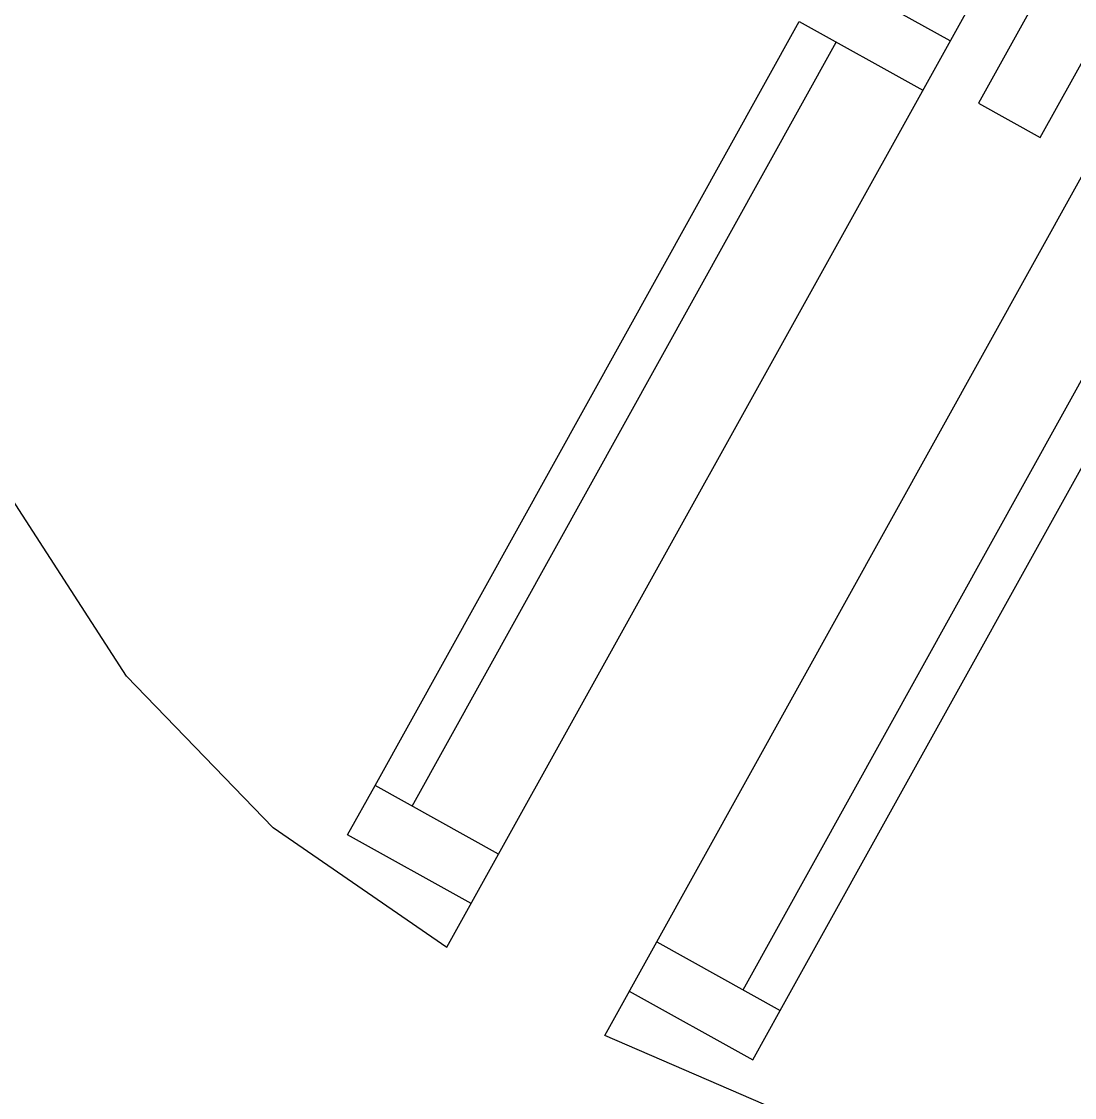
# Model space of a CAD drawing. Header units: metres. Extents: x 2.3 to 42.8, y 0.9 to 31.9.
# Drawn here: x 11.2194 to 11.5128, y 10.5962 to 10.896 of the extents above; entities that cross this region are included whole.
import ezdxf

# ---------------------------------------------------------------- set-up
doc = ezdxf.new("R2010")
doc.units = ezdxf.units.M
doc.layers.add('PARETI_STRUTTURE', color=7, linetype='Continuous')

msp = doc.modelspace()

# ---------------------------------------------------------------- linework, layer by layer
at = {"layer": 'PARETI_STRUTTURE'}
for points in [[(11.3379, 10.63796), (11.28958, 10.67138), (11.24872, 10.71358), (11.21687, 10.76292), (11.19526, 10.81755), (11.18472, 10.87533), (11.18566, 10.93406), (11.19804, 10.99148), (11.22139, 11.04538), (11.18797, 10.99708), (11.14579, 10.9562), (11.09643, 10.92435), (11.0418, 10.90274), (10.98403, 10.89221), (10.92529, 10.89315), (10.86787, 10.90553), (10.81397, 10.92887)], [(11.47819, 10.89064), (11.44377, 10.90975)], [(11.48335, 10.89993), (11.33789, 10.63797)], [(11.35238, 10.66404), (11.31795, 10.68315), (11.43611, 10.89598)], [(11.43612, 10.89598), (11.47055, 10.87687)], [(11.32827, 10.67741), (11.44644, 10.89025)], [(11.38196, 10.6135), (11.52742, 10.87546)], [(11.42053, 10.62619), (11.5387, 10.83902)], [(11.39643, 10.63957), (11.43086, 10.62046), (11.54904, 10.83329)], [(11.90589, 10.32259), (11.85757, 10.35601), (11.81671, 10.39821), (11.78486, 10.44755), (11.76325, 10.50218), (11.75271, 10.55996), (11.75365, 10.61869), (11.76603, 10.67611), (11.78937, 10.73001), (11.75596, 10.68171), (11.71378, 10.64083), (11.66441, 10.60898), (11.60979, 10.58737), (11.55201, 10.57684), (11.49328, 10.57777), (11.43586, 10.59016), (11.38196, 10.6135)], [(11.3103, 10.66938), (11.31795, 10.68314)], [(11.34472, 10.65027), (11.31029, 10.66938)], [(11.38879, 10.6258), (11.42322, 10.60669)], [(11.42321, 10.60669), (11.43085, 10.62045)]]:
    msp.add_lwpolyline(points, dxfattribs=at)
msp.add_lwpolyline([(11.55107, 10.9497), (11.53386, 10.95925), (11.48607, 10.8732), (11.50329, 10.86364)], close=True, dxfattribs=at)

doc.saveas('drawing.dxf')
